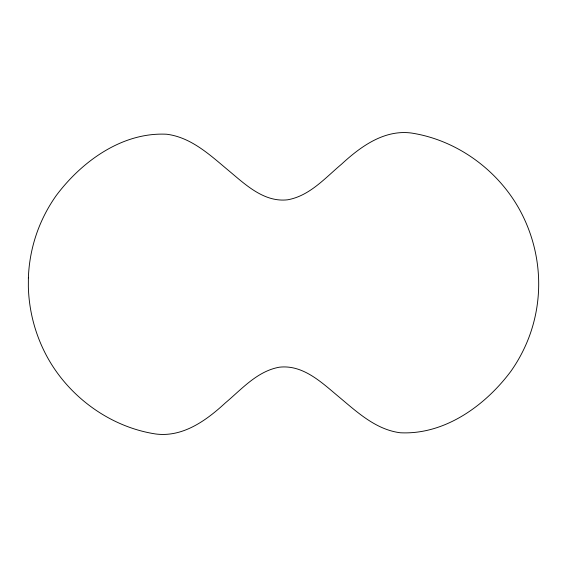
<?xml version="1.0" encoding="UTF-8"?>
<svg xmlns="http://www.w3.org/2000/svg" width="567" height="567" viewBox="0 0 567 567"><rect width="100%" height="100%" fill="white"/><g stroke="black" fill="none" stroke-linecap="round" stroke-linejoin="round"><path stroke-width="0.85" d="M28.385 277.865L28.35 286.661A154.982 154.982 0 0 0 45.814 354.34C67.395 395.809 109.325 426.873 155.642 433.975C182.928 437.554 206.523 420.31 225.453 402.818C241.818 389.082 257.255 371.179 279.29 367.21C303.324 364.383 322.162 382.987 339.165 397.091C357.217 412.181 375.935 429.673 400.281 432.763C444.698 435.017 485.26 405.596 510.832 371.357A152.97 152.97 0 0 0 527.7 340.519C535.418 321.475 539.132 300.871 538.65 280.339A154.982 154.982 0 0 0 521.186 212.66C499.605 171.191 457.675 140.127 411.358 133.025C384.072 129.446 360.477 146.69 341.547 164.182C325.182 177.918 309.745 195.821 287.71 199.79C263.676 202.617 244.838 184.013 227.835 169.909C209.783 154.819 191.065 137.327 166.719 134.237C122.302 131.983 81.74 161.404 56.168 195.643A152.97 152.97 0 0 0 39.3 226.481C32.702 242.804 28.995 260.267 28.385 277.865"/></g></svg>
